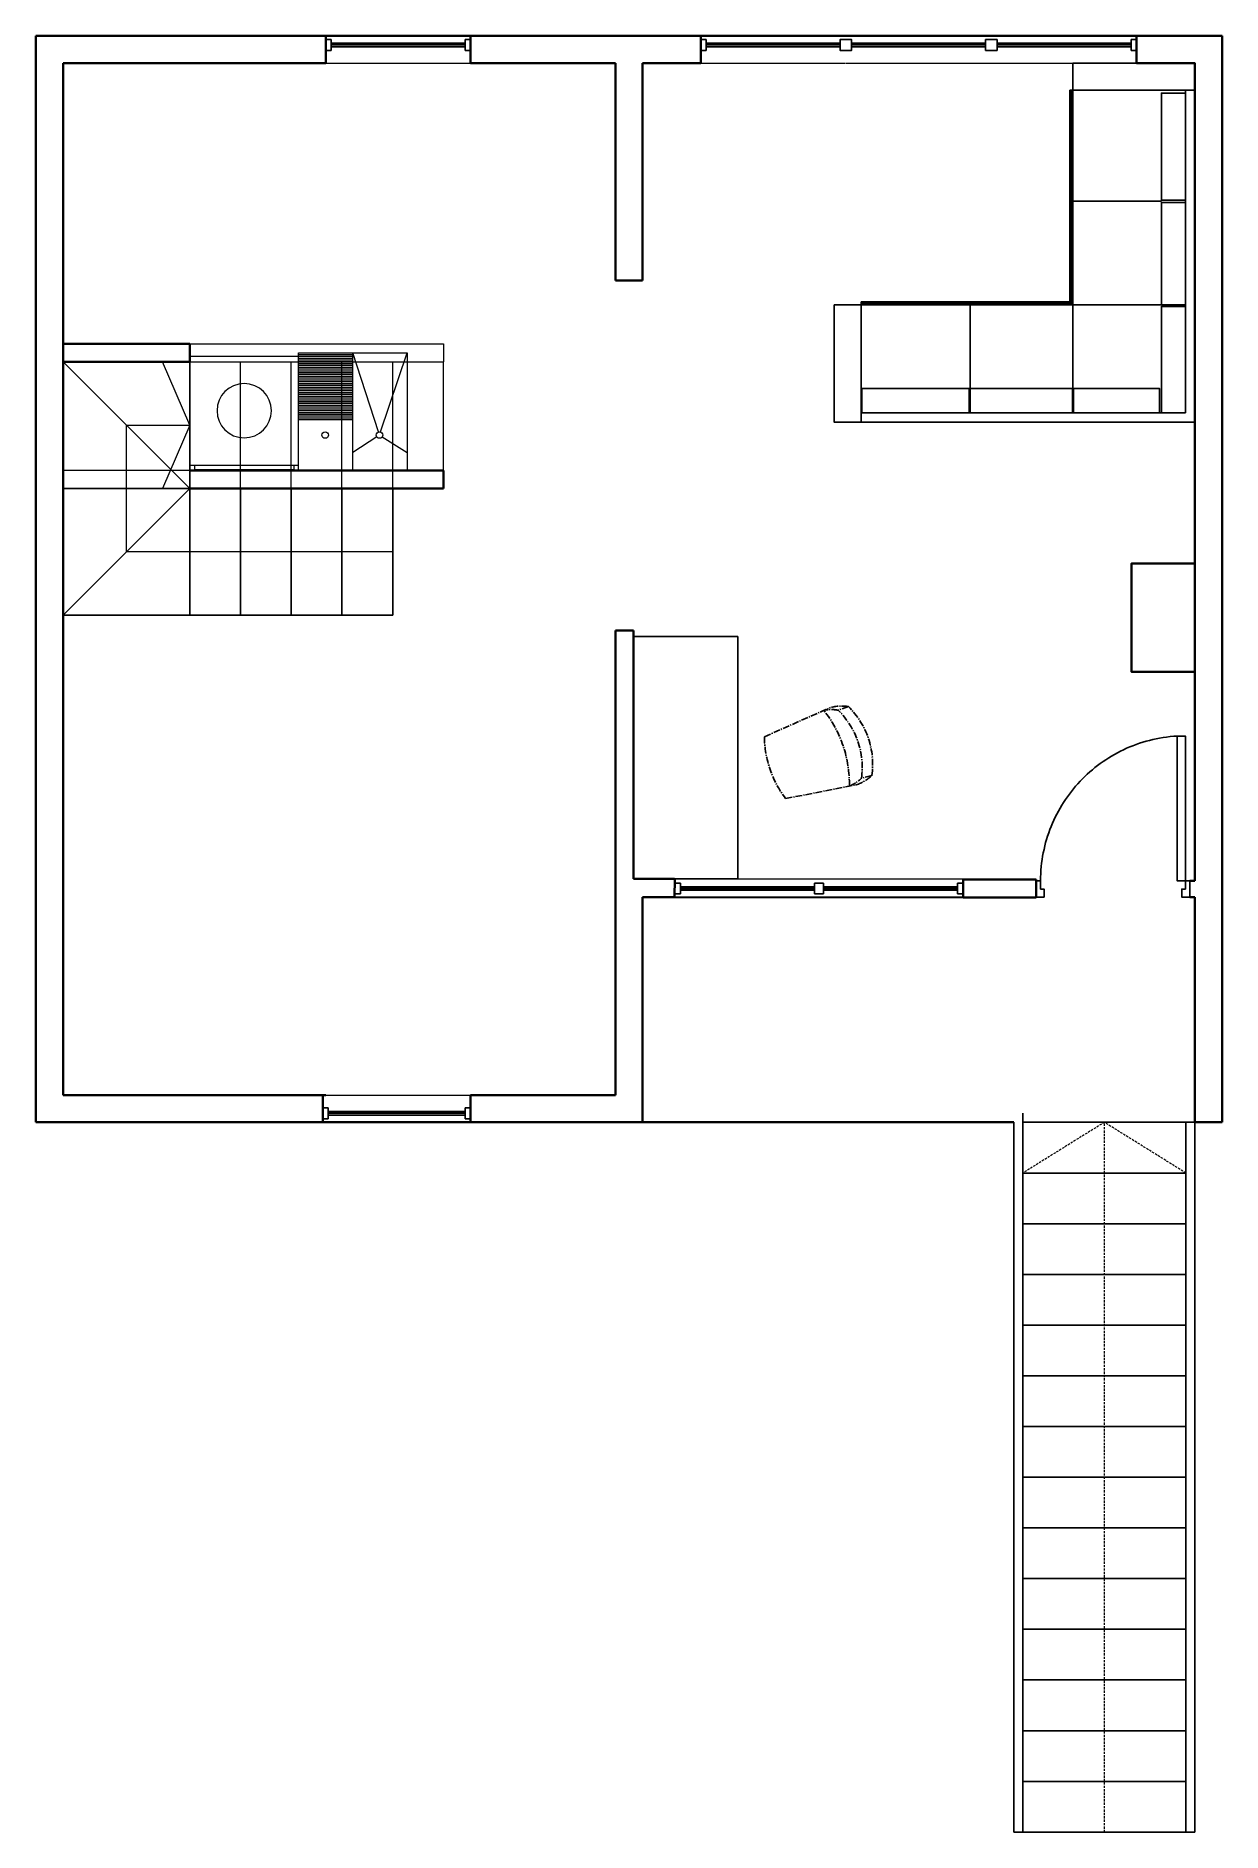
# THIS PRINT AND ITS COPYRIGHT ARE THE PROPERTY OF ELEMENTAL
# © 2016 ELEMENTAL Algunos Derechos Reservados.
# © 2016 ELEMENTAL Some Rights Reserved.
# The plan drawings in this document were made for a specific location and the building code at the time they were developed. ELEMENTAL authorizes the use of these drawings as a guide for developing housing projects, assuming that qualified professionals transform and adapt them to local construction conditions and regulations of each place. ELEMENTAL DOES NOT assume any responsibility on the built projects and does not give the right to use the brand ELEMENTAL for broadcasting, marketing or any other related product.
# Model space of a CAD drawing. Header units: metres. Extents: x -2867 to -2212, y -493 to 499.
import ezdxf

# ---------------------------------------------------------------- set-up
doc = ezdxf.new("R2010")
doc.units = ezdxf.units.M
doc.header["$LTSCALE"] = 5
doc.header["$MEASUREMENT"] = 0
doc.linetypes.add('CENTER2', pattern=[1.125, 0.75, -0.125, 0.125, -0.125])
doc.linetypes.add('HIDDEN', pattern=[0.375, 0.25, -0.125])
doc.layers.get('0').update_dxf_attribs({"color": 30})
for name, color, linetype, lineweight in [('A-DOOR-FULL', 4, 'Continuous', 25), ('A-ELEV-PATT', 8, 'Continuous', 18), ('A-FLOR-OVHD', 3, 'HIDDEN', 18), ('A-FLOR-STRS', 4, 'Continuous', 25), ('A-FURN', 8, 'Continuous', 18), ('A-GLAZ-FULL', 4, 'Continuous', 25), ('A-WALL-FULL-EXTR', 7, 'Continuous', 35), ('A-WALL-FULL-INTR', 7, 'Continuous', 35)]:
    doc.layers.add(name, color=color, linetype=linetype, lineweight=lineweight)

# ---------------------------------------------------------------- blocks, each defined once
blk = doc.blocks.new('LAVADORA-PL')
for p, q in [((0, 0), (0, 0.6)), ((0, 0.6), (0.6, 0.6)), ((0.6, 0.6), (0.6, 0)), ((0.625, 0.575), (0.625, 0.025)), ((0.6, 0), (0, 0))]:
    blk.add_line(p, q)
for points in [[(0.6, 0.575), (0.625, 0.575)], [(0.6, 0.025), (0.625, 0.025)]]:
    blk.add_lwpolyline(points)
blk.add_circle((0.3, 0.3), 0.15)
blk = doc.blocks.new('DOOR-80')
for points in [[(-0.07, 0.89), (-0.07, 0.09), (-0.025, 0.09), (-0.025, 0.89), (-0.07, 0.89)], [(-0.825, 0.09), (-0.85, 0.09), (-0.85, 0), (-0.805, 0), (-0.805, 0.045), (-0.825, 0.045), (-0.825, 0.09)], [(-0.025, 0.09), (0, 0.09), (0, 0), (-0.045, 0), (-0.045, 0.045), (-0.025, 0.045), (-0.025, 0.09)]]:
    blk.add_lwpolyline(points)
at = {"linetype": 'HIDDEN'}
blk.add_arc((-0.0227, 0.0891), 0.8023, 93.38109, 179.93414, dxfattribs=at)

msp = doc.modelspace()

# ---------------------------------------------------------------- hatches: boundary and pattern name
at = {"layer": 'A-ELEV-PATT', "true_color": 0xffffff}
h = msp.add_hatch(dxfattribs=at)
h.set_pattern_fill('ANSI31', scale=0.1, angle=-180)
h.set_pattern_definition([(225, (-7238.16952, -31045.33675), (0.224506403, -0.224506403), [])])
h.paths.add_polyline_path([(-2410.81, 350.3), (-2305.38, 350.3), (-2294.03, 350.3), (-2294.03, 468.79), (-2295.71, 468.79), (-2295.71, 351.95), (-2410.81, 351.95)])

# ---------------------------------------------------------------- linework, layer by layer
at = {"color": 7, "true_color": 0xffffff}
for p, q in [((-2294.03, 483.76), (-2294.03, 350.3)), ((-2295.71, 351.95), (-2295.71, 468.79)), ((-2295.71, 468.79), (-2294.03, 468.79)), ((-2231.68, 468.79), (-2231.68, 290.68)), ((-2226.57, 468.79), (-2226.57, 285.51)), ((-2245.02, 407.51), (-2294.03, 407.51)), ((-2410.81, 350.3), (-2425.79, 350.3)), ((-2410.81, 350.3), (-2410.81, 351.95)), ((-2410.81, 351.95), (-2295.71, 351.95)), ((-2305.38, 350.3), (-2410.81, 350.3)), ((-2350.69, 304.22), (-2350.75, 350.3)), ((-2294.03, 350.3), (-2306.8, 350.3)), ((-2305.38, 350.3), (-2245.48, 350.3)), ((-2294.03, 304.08), (-2294.03, 350.3)), ((-2293.67, 304.05), (-2293.67, 290.68)), ((-2231.68, 290.68), (-2410.81, 290.68)), ((-2226.57, 285.51), (-2410.81, 285.51))]:
    msp.add_line(p, q, dxfattribs=at)
msp.add_line((-2546.57, 363.76), (-2546.57, 363.76))
at = {"color": 3}
for p, q in [((-2536.57, 33.14), (-2536.57, 167.14)), ((-2536.57, 167.14), (-2478.89, 167.14)), ((-2478.89, 167.14), (-2478.89, 33.14)), ((-2478.89, 33.14), (-2536.57, 33.14))]:
    msp.add_line(p, q, dxfattribs=at)
at = {"color": 3, "linetype": 'CENTER2'}
for p, q in [((-2464.31, 111.7), (-2427.88, 127.8)), ((-2417.91, 128.34), (-2423.57, 126.37)), ((-2404.98, 90.21), (-2410.71, 88.76)), ((-2452.57, 77.53), (-2413.61, 85.18))]:
    msp.add_line(p, q, dxfattribs=at)
at = {"color": 7, "true_color": 0xffffff}
for points in [[(-2294.03, 483.76), (-2226.57, 483.76), (-2226.57, 468.79), (-2294.03, 468.79)], [(-2410.81, 350.3), (-2410.81, 285.51), (-2425.79, 285.51), (-2425.79, 350.3)], [(-2293.67, 304.05), (-2246.18, 304.05), (-2246.18, 290.68), (-2293.67, 290.68)]]:
    msp.add_lwpolyline(points, dxfattribs=at)
for points in [[(-2231.68, 407.97), (-2245.06, 407.97), (-2245.06, 467.16), (-2231.68, 467.16)], [(-2231.68, 350.3), (-2245.06, 350.3), (-2245.06, 406.77), (-2231.68, 406.77)], [(-2231.68, 290.68), (-2245.06, 290.68), (-2245.06, 349.35), (-2231.68, 349.35)], [(-2351.27, 304.05), (-2351.27, 290.68), (-2410.47, 290.68), (-2410.47, 304.05)], [(-2294.11, 304.05), (-2294.11, 290.68), (-2350.59, 290.68), (-2350.59, 304.05)]]:
    msp.add_lwpolyline(points, close=True, dxfattribs=at)
at = {"color": 3, "linetype": 'CENTER2'}
for centre, radius, start, end in [((-2427.37, 104.43), 22.27, 80.1665, 100.68972), ((-2482.79, 85.71), 65.41, 358.88804, 38.36906), ((-2421.71, 106.4), 22.27, 80.1665, 106.09029), ((-2454.43, 94.81), 44.14, 352.12209, 45.63698), ((-2449.32, 96.44), 44.78, 352.01255, 45.4416), ((-2406.52, 112.45), 57.8, 180.74502, 217.17488), ((-2420.23, 106.44), 22.27, 287.28252, 313.20631), ((-2425.95, 104.99), 22.27, 292.62231, 313.20631)]:
    msp.add_arc(centre, radius, start, end, dxfattribs=at)
at = {"layer": 'A-FLOR-OVHD', "linetype": 'ByBlock'}
for p, q in [((-2706.57, 483.76), (-2626.57, 483.76)), ((-2499.49, 483.76), (-2419.49, 483.76)), ((-2419.16, 483.76), (-2339.16, 483.76)), ((-2338.84, 483.76), (-2258.84, 483.76)), ((-2781.57, 328.76), (-2641.57, 328.76)), ((-2641.57, 328.76), (-2641.57, 318.76)), ((-2781.57, 318.76), (-2641.57, 318.76)), ((-2753.57, 248.76), (-2753.57, 318.76)), ((-2725.57, 248.76), (-2725.57, 318.76)), ((-2697.57, 248.76), (-2697.57, 318.76)), ((-2669.57, 248.76), (-2669.57, 318.76)), ((-2641.57, 258.76), (-2641.57, 318.76)), ((-2816.57, 213.76), (-2816.57, 283.76)), ((-2816.57, 283.76), (-2781.57, 283.76)), ((-2781.57, 258.76), (-2851.57, 258.76)), ((-2669.57, 213.76), (-2816.57, 213.76)), ((-2513.83, 33.15), (-2354.78, 33.15)), ((-2706.57, -86.24), (-2626.57, -86.24))]:
    msp.add_line(p, q, dxfattribs=at)
for points in [[(-2781.57, 283.76), (-2796.7, 318.76)], [(-2781.57, 283.76), (-2796.7, 248.76)]]:
    msp.add_lwpolyline(points, dxfattribs=at)
at = {"layer": 'A-FLOR-OVHD'}
for points in [[(-2231.57, -129.24), (-2276.57, -101.24), (-2321.57, -129.24)], [(-2276.57, -493.24), (-2276.57, -101.24)]]:
    msp.add_lwpolyline(points, dxfattribs=at)
at = {"layer": 'A-FLOR-STRS', "linetype": 'ByBlock', "ltscale": 0.001}
for q in [(-2851.57, 318.76), (-2781.57, 318.76)]:
    msp.add_line((-2781.57, 248.76), q, dxfattribs=at)
at = {"layer": 'A-FLOR-STRS', "linetype": 'ByBlock'}
for p, q in [((-2851.57, 248.76), (-2781.57, 248.76)), ((-2781.57, 248.76), (-2781.57, 178.76)), ((-2753.57, 248.76), (-2753.57, 178.76)), ((-2725.57, 248.76), (-2725.57, 178.76)), ((-2697.57, 248.76), (-2697.57, 178.76)), ((-2669.57, 248.76), (-2669.57, 178.76)), ((-2669.57, 178.76), (-2851.57, 178.76))]:
    msp.add_line(p, q, dxfattribs=at)
at = {"layer": 'A-FLOR-STRS', "linetype": 'ByBlock', "ltscale": 15}
msp.add_line((-2781.57, 248.76), (-2851.57, 178.76), dxfattribs=at)
at = {"layer": 'A-FLOR-STRS'}
for p, q in [((-2321.57, -493.24), (-2321.57, -96.24)), ((-2326.57, -493.24), (-2326.57, -101.24)), ((-2321.57, -101.24), (-2226.57, -101.24)), ((-2231.57, -493.24), (-2231.57, -101.24)), ((-2226.57, -493.24), (-2226.57, -101.24)), ((-2321.57, -129.24), (-2231.57, -129.24)), ((-2321.57, -157.24), (-2231.57, -157.24)), ((-2321.57, -185.24), (-2231.57, -185.24)), ((-2321.57, -213.24), (-2231.57, -213.24)), ((-2321.57, -241.24), (-2231.57, -241.24)), ((-2321.57, -269.24), (-2231.57, -269.24)), ((-2321.57, -297.24), (-2231.57, -297.24)), ((-2321.57, -325.24), (-2231.57, -325.24)), ((-2321.57, -353.24), (-2231.57, -353.24)), ((-2321.57, -381.24), (-2231.57, -381.24)), ((-2321.57, -409.24), (-2231.57, -409.24)), ((-2321.57, -437.24), (-2231.57, -437.24)), ((-2321.57, -465.24), (-2231.57, -465.24)), ((-2326.57, -493.24), (-2226.57, -493.24))]:
    msp.add_line(p, q, dxfattribs=at)
at = {"layer": 'A-FURN', "linetype": 'HIDDEN', "ltscale": 0.001}
msp.add_line((-2556.57, 483.76), (-2604.57, 483.76), dxfattribs=at)
at = {"layer": 'A-FURN', "linetype": 'ByBlock'}
for p, q in [((-2721.57, 258.76), (-2721.57, 323.76)), ((-2721.57, 323.76), (-2661.57, 323.76)), ((-2721.57, 322.86), (-2691.57, 322.86)), ((-2721.57, 321.86), (-2691.57, 321.86)), ((-2721.57, 320.86), (-2691.57, 320.86)), ((-2721.57, 319.86), (-2691.57, 319.86)), ((-2721.57, 318.86), (-2691.57, 318.86)), ((-2721.57, 317.86), (-2691.57, 317.86)), ((-2677.39, 280.07), (-2691.57, 323.76)), ((-2691.57, 258.76), (-2691.57, 323.76)), ((-2676.36, 280.07), (-2661.57, 323.76)), ((-2661.57, 323.76), (-2661.57, 258.76)), ((-2721.57, 316.86), (-2691.57, 316.86)), ((-2721.57, 315.86), (-2691.57, 315.86)), ((-2721.57, 314.86), (-2691.57, 314.86)), ((-2721.57, 313.86), (-2691.57, 313.86)), ((-2721.57, 313.86), (-2691.57, 313.86)), ((-2721.57, 312.86), (-2691.57, 312.86)), ((-2721.57, 311.86), (-2691.57, 311.86)), ((-2721.57, 310.86), (-2691.57, 310.86)), ((-2721.57, 309.86), (-2691.57, 309.86)), ((-2721.57, 308.86), (-2691.57, 308.86)), ((-2721.57, 307.86), (-2691.57, 307.86)), ((-2721.57, 306.86), (-2691.57, 306.86)), ((-2721.57, 305.86), (-2691.57, 305.86)), ((-2721.57, 305.86), (-2691.57, 305.86)), ((-2721.57, 304.86), (-2691.57, 304.86)), ((-2721.57, 304.86), (-2691.57, 304.86)), ((-2721.57, 303.86), (-2691.57, 303.86)), ((-2721.57, 303.86), (-2691.57, 303.86)), ((-2721.57, 302.86), (-2691.57, 302.86)), ((-2721.57, 302.86), (-2691.57, 302.86)), ((-2721.57, 301.86), (-2691.57, 301.86)), ((-2721.57, 301.86), (-2691.57, 301.86)), ((-2721.57, 300.86), (-2691.57, 300.86)), ((-2721.57, 299.86), (-2691.57, 299.86)), ((-2721.57, 298.86), (-2691.57, 298.86)), ((-2721.57, 297.86), (-2691.57, 297.86)), ((-2721.57, 296.86), (-2691.57, 296.86)), ((-2721.57, 295.86), (-2691.57, 295.86)), ((-2721.57, 294.86), (-2691.57, 294.86)), ((-2721.57, 293.86), (-2691.57, 293.86)), ((-2721.57, 292.86), (-2691.57, 292.86)), ((-2721.57, 291.86), (-2691.57, 291.86)), ((-2721.57, 290.86), (-2691.57, 290.86)), ((-2721.57, 289.86), (-2691.57, 289.86)), ((-2721.57, 288.86), (-2691.57, 288.86)), ((-2721.57, 287.86), (-2691.57, 287.86)), ((-2721.57, 286.86), (-2691.57, 286.86)), ((-2678.4, 277.34), (-2691.57, 268.76)), ((-2675.35, 277.37), (-2661.57, 268.76)), ((-2661.57, 258.76), (-2721.57, 258.76))]:
    msp.add_line(p, q, dxfattribs=at)
for centre in [(-2706.8, 278.33), (-2676.89, 278.33)]:
    msp.add_circle(centre, 1.81, dxfattribs=at)
at = {"layer": 'A-GLAZ-FULL'}
for p, q in [((-2706.57, 496.76), (-2703.57, 496.76)), ((-2629.57, 496.76), (-2626.57, 496.76)), ((-2499.49, 496.76), (-2496.49, 496.76)), ((-2419.49, 496.76), (-2419.16, 496.76)), ((-2342.16, 496.76), (-2339.16, 496.76)), ((-2339.16, 496.76), (-2338.84, 496.76)), ((-2338.84, 496.76), (-2335.84, 496.76)), ((-2261.84, 496.76), (-2258.84, 496.76)), ((-2706.57, 490.76), (-2703.57, 490.76)), ((-2703.57, 494.76), (-2629.57, 494.76)), ((-2703.57, 493.76), (-2629.57, 493.76)), ((-2703.57, 492.76), (-2629.57, 492.76)), ((-2629.57, 490.76), (-2626.57, 490.76)), ((-2499.49, 490.76), (-2496.49, 490.76)), ((-2496.49, 494.76), (-2422.49, 494.76)), ((-2496.49, 493.76), (-2422.49, 493.76)), ((-2496.49, 492.76), (-2422.49, 492.76)), ((-2419.49, 490.76), (-2419.16, 490.76)), ((-2416.16, 494.76), (-2342.16, 494.76)), ((-2416.16, 493.76), (-2342.16, 493.76)), ((-2416.16, 492.76), (-2342.16, 492.76)), ((-2342.16, 490.76), (-2339.16, 490.76)), ((-2339.16, 490.76), (-2338.84, 490.76)), ((-2338.84, 490.76), (-2335.84, 490.76)), ((-2335.84, 494.76), (-2261.84, 494.76)), ((-2335.84, 493.76), (-2261.84, 493.76)), ((-2335.84, 492.76), (-2261.84, 492.76)), ((-2261.84, 490.76), (-2258.84, 490.76)), ((-2513.67, 30.9), (-2510.67, 30.9)), ((-2436.67, 30.9), (-2433.67, 30.9)), ((-2434.61, 30.9), (-2431.61, 30.9)), ((-2357.61, 30.9), (-2354.61, 30.9)), ((-2513.67, 24.9), (-2510.67, 24.9)), ((-2510.67, 28.9), (-2436.67, 28.9)), ((-2510.67, 27.9), (-2436.67, 27.9)), ((-2510.67, 26.9), (-2436.67, 26.9)), ((-2436.67, 24.9), (-2433.67, 24.9)), ((-2434.61, 24.9), (-2431.61, 24.9)), ((-2431.61, 28.9), (-2357.61, 28.9)), ((-2431.61, 27.9), (-2357.61, 27.9)), ((-2431.61, 26.9), (-2357.61, 26.9)), ((-2357.61, 24.9), (-2354.61, 24.9)), ((-2705.15, -93.24), (-2708.15, -93.24)), ((-2705.15, -95.24), (-2629.57, -95.24)), ((-2705.15, -96.24), (-2629.57, -96.24)), ((-2705.15, -97.24), (-2629.57, -97.24)), ((-2629.57, -93.24), (-2626.57, -93.24)), ((-2705.15, -99.24), (-2708.15, -99.24)), ((-2629.57, -99.24), (-2626.57, -99.24))]:
    msp.add_line(p, q, dxfattribs=at)
at = {"layer": 'A-GLAZ-FULL', "ltscale": 0.001}
for p, q in [((-2703.57, 496.76), (-2703.57, 490.76)), ((-2629.57, 496.76), (-2629.57, 490.76)), ((-2496.49, 496.76), (-2496.49, 490.76)), ((-2342.16, 496.76), (-2342.16, 490.76)), ((-2335.84, 496.76), (-2335.84, 490.76)), ((-2261.84, 496.76), (-2261.84, 490.76)), ((-2510.67, 24.9), (-2510.67, 30.9)), ((-2436.67, 24.9), (-2436.67, 30.9)), ((-2431.61, 24.9), (-2431.61, 30.9)), ((-2357.61, 24.9), (-2357.61, 30.9)), ((-2705.15, -99.24), (-2705.15, -93.24)), ((-2629.57, -99.24), (-2629.57, -93.24))]:
    msp.add_line(p, q, dxfattribs=at)
at = {"layer": 'A-GLAZ-FULL'}
for points in [[(-2419.49, 490.76), (-2422.49, 490.76), (-2422.49, 496.76), (-2419.49, 496.76)], [(-2419.16, 496.76), (-2416.16, 496.76), (-2416.16, 490.76), (-2419.16, 490.76)]]:
    msp.add_lwpolyline(points, dxfattribs=at)
at = {"layer": 'A-WALL-FULL-EXTR', "linetype": 'ByBlock'}
for p, q in [((-2866.57, -101.24), (-2866.57, 498.76)), ((-2851.57, -86.24), (-2851.57, 483.76))]:
    msp.add_line(p, q, dxfattribs=at)
at = {"layer": 'A-WALL-FULL-EXTR'}
for p, q in [((-2866.57, 498.76), (-2706.57, 498.76)), ((-2706.57, 483.76), (-2706.57, 498.76)), ((-2706.57, 498.76), (-2626.57, 498.76)), ((-2626.57, 498.76), (-2626.57, 483.76)), ((-2626.57, 498.76), (-2546.57, 498.76)), ((-2546.57, 498.76), (-2531.57, 498.76)), ((-2499.49, 498.76), (-2531.57, 498.76)), ((-2499.49, 483.76), (-2499.49, 498.76)), ((-2499.49, 498.76), (-2258.84, 498.76)), ((-2258.84, 498.76), (-2258.84, 483.76)), ((-2258.84, 498.76), (-2211.57, 498.76)), ((-2211.57, -101.24), (-2211.57, 498.76)), ((-2851.57, 483.76), (-2706.57, 483.76)), ((-2626.57, 483.76), (-2546.57, 483.76)), ((-2546.57, 363.76), (-2546.57, 483.76)), ((-2531.57, 483.76), (-2499.49, 483.76)), ((-2226.57, 483.76), (-2258.84, 483.76)), ((-2546.57, 363.76), (-2531.57, 363.76)), ((-2546.57, -86.24), (-2546.57, 33.76)), ((-2513.92, 33.14), (-2536.57, 33.14)), ((-2513.92, 23.14), (-2531.57, 23.14)), ((-2513.92, 23.14), (-2354.61, 22.9)), ((-2851.57, -86.24), (-2706.57, -86.24)), ((-2708.19, -101.24), (-2708.19, -86.24)), ((-2626.57, -101.24), (-2626.57, -86.24)), ((-2626.57, -86.24), (-2546.57, -86.24)), ((-2866.57, -101.24), (-2626.57, -101.24)), ((-2626.57, -101.24), (-2546.57, -101.24)), ((-2546.57, -101.24), (-2531.57, -101.24)), ((-2211.57, -101.24), (-2226.57, -101.24))]:
    msp.add_line(p, q, dxfattribs=at)
msp.add_lwpolyline([(-2226.57, 207.46), (-2226.57, 147.46), (-2261.57, 147.46), (-2261.57, 207.46)], close=True, dxfattribs=at)
at = {"layer": 'A-WALL-FULL-INTR'}
for p, q in [((-2531.57, 363.76), (-2531.57, 483.76)), ((-2226.57, 32.11), (-2226.57, 483.76)), ((-2546.57, 33.76), (-2546.57, 170.29)), ((-2546.57, 170.29), (-2536.57, 170.29)), ((-2536.57, 33.14), (-2536.57, 170.29)), ((-2226.57, 32.11), (-2226.57, 40.16)), ((-2513.92, 23.14), (-2513.83, 33.15)), ((-2354.61, 32.9), (-2314.26, 32.9)), ((-2354.61, 22.9), (-2354.61, 32.9)), ((-2314.26, 22.9), (-2314.26, 32.9)), ((-2226.57, 32.11), (-2229.32, 32.11)), ((-2531.57, 23.14), (-2531.57, -86.24)), ((-2354.61, 22.9), (-2314.26, 22.9)), ((-2226.57, 23.11), (-2229.32, 23.11)), ((-2226.57, -101.24), (-2226.57, 23.11)), ((-2531.57, -86.24), (-2531.57, -101.24)), ((-2531.57, -101.24), (-2326.57, -101.24))]:
    msp.add_line(p, q, dxfattribs=at)
at = {"layer": 'A-WALL-FULL-INTR', "linetype": 'ByBlock', "ltscale": 0.001}
for p, q in [((-2781.57, 328.76), (-2851.57, 328.76)), ((-2781.57, 318.76), (-2781.57, 328.76)), ((-2781.57, 318.76), (-2851.57, 318.76)), ((-2641.57, 258.76), (-2781.57, 258.76)), ((-2641.57, 258.76), (-2641.57, 248.76)), ((-2641.57, 248.76), (-2781.57, 248.76))]:
    msp.add_line(p, q, dxfattribs=at)

# ---------------------------------------------------------------- block references
at = {"layer": 'A-DOOR-FULL', "xscale": 100, "yscale": 100, "zscale": 100}
msp.add_blockref('DOOR-80', (-2229.32, 23.11), dxfattribs=at)
at = {"layer": 'A-FURN', "linetype": 'ByBlock', "xscale": -100, "yscale": 100, "zscale": 100, "rotation": 90}
msp.add_blockref('LAVADORA-PL', (-2721.57, 321.76), dxfattribs=at)

doc.saveas('drawing.dxf')
